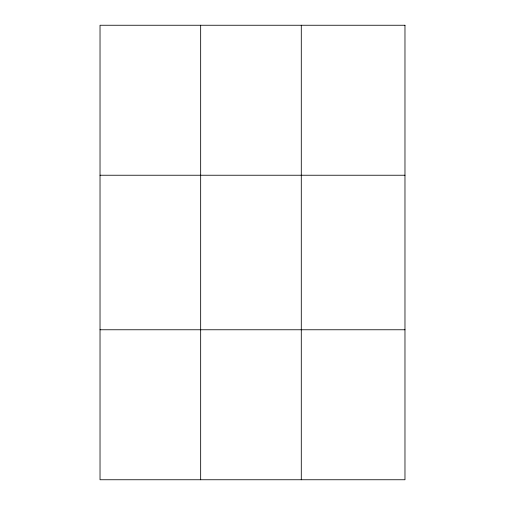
<?xml version="1.0" encoding="UTF-8"?>
<svg xmlns="http://www.w3.org/2000/svg" width="505" height="505" viewBox="0 0 505 505"><rect width="100%" height="100%" fill="white"/><g stroke="black" fill="none" stroke-linecap="round" stroke-linejoin="round"><path stroke-width="0.76" d="M200.662 25.25L200.662 479.75M301.289 25.25L301.289 479.75M100.028 175.235L404.972 175.235M100.028 329.765L404.972 329.765M404.972 25.25L404.972 479.75L100.028 479.75L100.028 25.25L404.972 25.25"/></g></svg>
